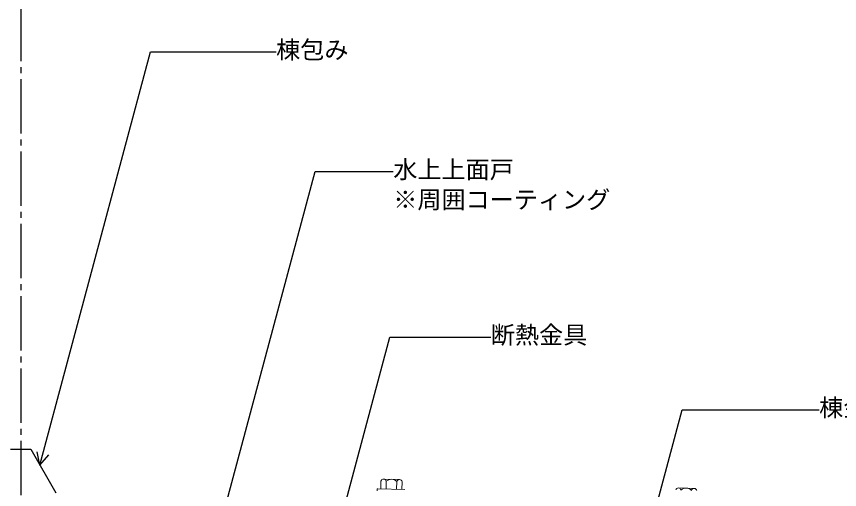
# Model space of a CAD drawing. Units: millimetres at full size, sheet at 1:3; details may follow other scales. Extents: x -1263 to 1258, y -891 to 1034.
# Drawn here: x -3.6 to 406.1, y 278.7 to 514.3 of the extents above; entities that cross this region are included whole.
import ezdxf
from ezdxf.enums import TextEntityAlignment as Align

# ---------------------------------------------------------------- set-up
doc = ezdxf.new("R2010")
doc.units = ezdxf.units.MM
doc.header["$LTSCALE"] = 3
doc.linetypes.add('CHAIN2', pattern=[12, 9, -1, 1, -1])
for name, color, linetype, lineweight in [('0-4_寸法線1', 5, 'Continuous', 25), ('0-6_名称1', 5, 'Continuous', 25), ('1-1_水切1', 134, 'Continuous', 30), ('2-7_ビス1', 7, 'Continuous', 5)]:
    doc.layers.add(name, color=color, linetype=linetype, lineweight=lineweight)
doc.styles.add('ＭＳ ゴシック', font='')
doc.styles.get('ＭＳ ゴシック').set_extended_font_data('MS Gothic')

msp = doc.modelspace()

# ---------------------------------------------------------------- linework, layer by layer
at = {"layer": '0-4_寸法線1', "linetype": 'CHAIN2'}
msp.add_line((-1.5, 699), (-1.5, -619.534), dxfattribs=at)
at = {"layer": '0-6_名称1'}
for q in [(6.679, 297.476), (12.475, 295.923)]:
    msp.add_line((8.024, 290.904), q, dxfattribs=at)
for points in [[(8.024, 290.904), (63.152, 496.646), (125.639, 496.646)], [(92.538, 240.725), (145.137, 437.027), (183.933, 437.027)], [(152.166, 242.289), (182.277, 354.665), (232.512, 354.665)], [(313.743, 266.296), (327.718, 318.452), (395.912, 318.452)]]:
    msp.add_lwpolyline(points, dxfattribs=at)
at = {"layer": '1-1_水切1'}
for p, q in [((-6.52, 298.775), (3.48, 298.775)), ((3.48, 298.775), (15.981, 277.122))]:
    msp.add_line(p, q, dxfattribs=at)
at = {"layer": '2-7_ビス1'}
for p, q in [((177.82, 282.916), (177.706, 279.076)), ((187.035, 283.699), (179.164, 283.934)), ((180.444, 282.837), (180.329, 278.997)), ((175.917, 278.02), (175.94, 278.81)), ((176.268, 279.118), (189.638, 278.72)), ((185.692, 282.681), (185.577, 278.841)), ((188.316, 282.603), (188.201, 278.762)), ((333.738, 279.298), (325.867, 279.533))]:
    msp.add_line(p, q, dxfattribs=at)
for centre, radius, start, end in [((179.124, 282.592), 1.343, 10.54588, 166.03665), ((182.986, 280.033), 3.785, 44.38689, 132.19565), ((186.995, 282.357), 1.343, 10.54588, 166.03665), ((176.259, 278.8), 0.319, 88.29127, 178.29127), ((325.827, 278.191), 1.343, 10.54588, 166.03665), ((329.689, 275.632), 3.785, 44.38689, 132.19565), ((333.698, 277.956), 1.343, 10.54588, 166.03665)]:
    msp.add_arc(centre, radius, start, end, dxfattribs=at)

# ---------------------------------------------------------------- texts
at = {"layer": '0-6_名称1', "style": 'ＭＳ ゴシック'}
for s, p in [('棟包み', (125.639, 490.646)), ('水上上面戸\u3000\u3000\u3000\u3000', (183.933, 431.027)), ('※周囲コーティング', (183.933, 416.027)), ('断熱金具', (232.512, 348.665)), ('棟金具', (395.912, 312.452))]:
    msp.add_text(s, height=8.798, dxfattribs=at).set_placement(p, align=Align.BOTTOM_LEFT)

doc.saveas('drawing.dxf')
